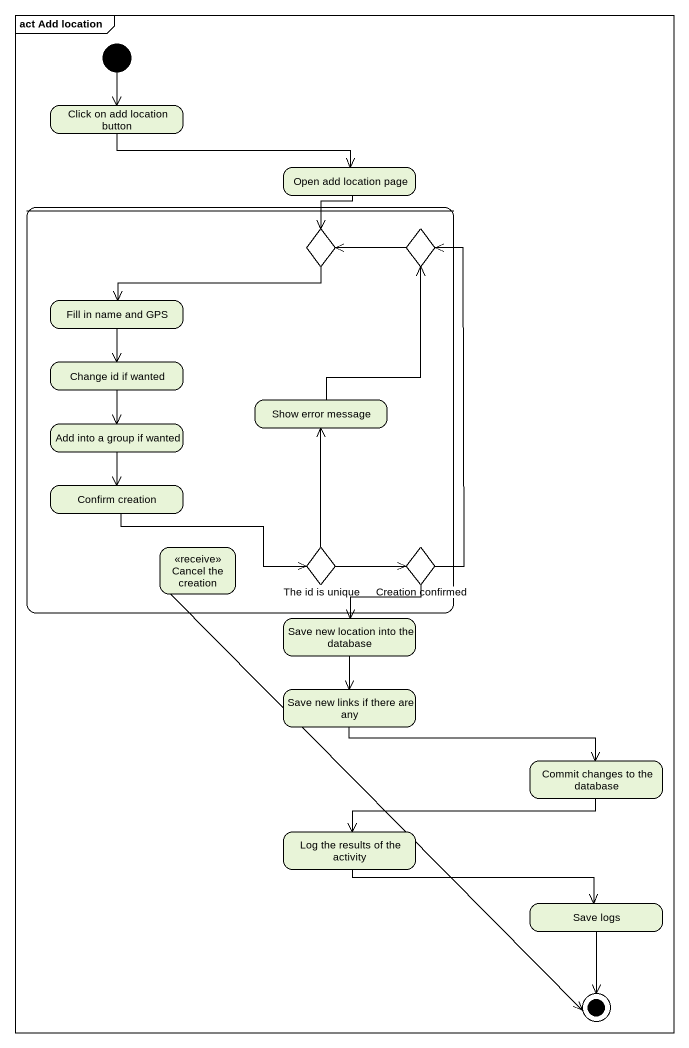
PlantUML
@startuml
mainframe act Add location
hide empty description
state "Click on add location button" as Click_on_add_location_button
state "Open add location page" as Open_add_location_page
state " " as state1 {
  state choice1 <<choice>>
  state choice2 <<choice>>
  state "Fill in name and GPS" as Fill_in_name_and_GPS
  state "Change id if wanted" as Change_id_if_wanted
  state "Add into a group if wanted" as Add_into_a_group_if_wanted
  state "Show error message" as Show_error_message
  state "Confirm creation" as Confirm_creation
  state "Cancel the creation" as Cancel_the_creation <<receive>>
  state "The id is unique" as The_id_is_unique <<choice>>
  state "Creation confirmed" as Creation_confirmed <<choice>>
}
state "Save new location into the database" as Save_new_location_into_the
state "Save new links if there are any" as Save_new_links_if_there_are
state "Commit changes to the database" as Commit_changes_to_the
state "Log the results of the activity" as Log_the_results_of_the
state "Save logs" as Save_logs
state final1 <<end>>
[*] --> Click_on_add_location_button
Click_on_add_location_button -right-> Open_add_location_page
Open_add_location_page --> choice1
choice1 -left-> Fill_in_name_and_GPS
choice2 -left-> choice1
Fill_in_name_and_GPS --> Change_id_if_wanted
Change_id_if_wanted --> Add_into_a_group_if_wanted
Add_into_a_group_if_wanted --> Confirm_creation
Show_error_message -up-> choice2
Confirm_creation -right-> The_id_is_unique
Cancel_the_creation --> final1
The_id_is_unique -up-> Show_error_message
The_id_is_unique -right-> Creation_confirmed
Creation_confirmed -up-> choice2
Creation_confirmed --> Save_new_location_into_the
Save_new_location_into_the --> Save_new_links_if_there_are
Save_new_links_if_there_are -right-> Commit_changes_to_the
Commit_changes_to_the -left-> Log_the_results_of_the
Log_the_results_of_the -right-> Save_logs
Save_logs --> final1
@enduml
